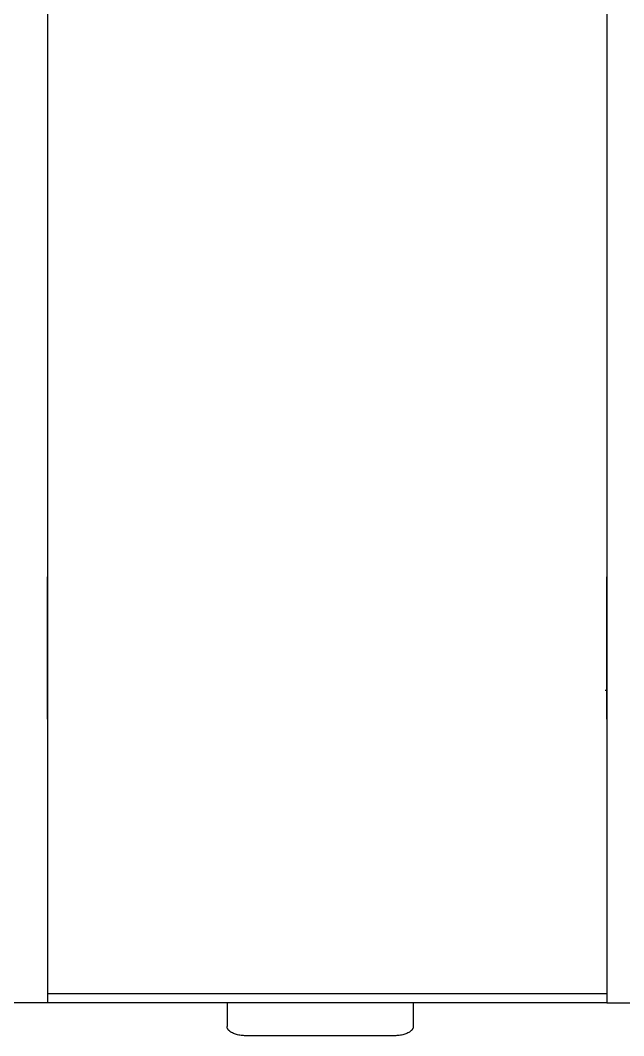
# Model space of a CAD drawing. Header units: millimetres. Extents: x 3429 to 24139, y -631 to 9878.
# Drawn here: x 9255.7 to 9320.4, y 3429.1 to 3538.1 of the extents above; entities that cross this region are included whole.
import ezdxf

# ---------------------------------------------------------------- set-up
doc = ezdxf.new("R2010")
doc.units = ezdxf.units.MM
doc.layers.add('multid_gorunus_3', color=23, linetype='Continuous', lineweight=13)
doc.layers.add('multid_gorunus_4', color=15, linetype='Continuous', lineweight=9)

# ---------------------------------------------------------------- blocks, each defined once
blk = doc.blocks.new('grup-2')
at = {"layer": 'multid_gorunus_3', "lineweight": -3}
for points, knots in [([(1983.93, 6217.14), (1983.93, 6216.15), (1983.93, 6213.76), (1983.93, 6208.96), (1983.93, 6202.87), (1983.93, 6195.49), (1983.93, 6186.84), (1983.93, 6176.97), (1983.93, 6165.97), (1983.93, 6153.94), (1983.93, 6141.02), (1983.93, 6127.37), (1983.93, 6113.14), (1983.93, 6098.5), (1983.93, 6083.65), (1983.93, 6068.74), (1983.93, 6053.94), (1983.93, 6039.26), (1983.93, 6024.58), (1983.93, 6005.78), (1983.93, 5990.87), (1983.93, 5976.02), (1983.93, 5961.39), (1983.93, 5947.16), (1983.93, 5933.5), (1983.93, 5920.58), (1983.93, 5947.23), (1983.93, 5936.23), (1983.93, 5926.36), (1983.93, 5917.71), (1983.93, 5910.33), (1983.93, 5904.24), (1983.93, 5899.43), (1983.93, 5897.04), (1983.93, 5896.05)], [200, 200, 200, 200, 215.285175, 230.934783, 246.910875, 263.16962, 279.661789, 296.333468, 313.127007, 329.982146, 346.837285, 363.630824, 380.302503, 396.794672, 413.053417, 429.029509, 444.679117, 459.964292, 475.249467, 490.899075, 506.875167, 523.133912, 539.62608, 556.29776, 573.091299, 589.946438, 606.801576, 623.595115, 640.266795, 656.758963, 673.017709, 688.9938, 704.643409, 719.928583, 719.928583, 719.928583, 719.928583]), ([(2043.98, 6217.14), (2043.98, 6216.15), (2043.98, 6213.76), (2043.98, 6208.96), (2043.98, 6202.87), (2043.98, 6195.49), (2043.98, 6186.84), (2043.98, 6176.97), (2043.98, 6165.97), (2043.98, 6153.94), (2043.98, 6141.02), (2043.98, 6127.37), (2043.98, 6113.14), (2043.98, 6098.5), (2043.98, 6083.65), (2043.98, 6068.74), (2043.98, 6053.94), (2043.98, 6039.26), (2043.98, 6024.58), (2043.98, 6005.78), (2043.98, 5990.87), (2043.98, 5976.02), (2043.98, 5961.39), (2043.98, 5947.16), (2043.98, 5933.5), (2043.98, 5920.58), (2043.98, 5947.23), (2043.98, 5936.23), (2043.98, 5926.36), (2043.98, 5917.71), (2043.98, 5910.33), (2043.98, 5904.24), (2043.98, 5899.43), (2043.98, 5897.04), (2043.98, 5896.05)], [200, 200, 200, 200, 215.285175, 230.934783, 246.910875, 263.16962, 279.661789, 296.333468, 313.127007, 329.982146, 346.837285, 363.630824, 380.302503, 396.794672, 413.053417, 429.029509, 444.679117, 459.964292, 475.249467, 490.899075, 506.875167, 523.133912, 539.62608, 556.29776, 573.091299, 589.946438, 606.801576, 623.595115, 640.266795, 656.758963, 673.017709, 688.9938, 704.643409, 719.928583, 719.928583, 719.928583, 719.928583]), ([(1983.93, 5896.05), (1983.51, 5896.05), (1982.89, 5896.05), (1982.05, 5896.05), (1981.43, 5896.05), (1980.8, 5896.05), (1979.97, 5896.05), (1979.34, 5896.05), (1978.93, 5896.05)], [0, 0, 0, 0, 0.75, 1.125, 1.5, 1.875, 2.25, 3, 3, 3, 3]), ([(2043.98, 5896.05), (2044.4, 5896.05), (2045.02, 5896.05), (2045.86, 5896.05), (2046.48, 5896.05), (2047.11, 5896.05), (2047.94, 5896.05), (2048.56, 5896.05), (2048.98, 5896.05)], [0, 0, 0, 0, 0.75, 1.125, 1.5, 1.875, 2.25, 3, 3, 3, 3])]:
    blk.add_open_spline(points, degree=3, knots=knots, dxfattribs=at)
for points in [[(1983.93, 5897.06), (2013.95, 5897.06), (2043.98, 5897.06)], [(2043.98, 5896.05), (2013.95, 5896.05), (1983.93, 5896.05)], [(2003.2, 5896.05), (2003.2, 5894.79), (2003.2, 5893.53)], [(2023.2, 5896.05), (2023.2, 5894.79), (2023.2, 5893.53)], [(2021.2, 5892.53), (2013.2, 5892.53), (2005.2, 5892.53)]]:
    blk.add_open_spline(points, degree=2, dxfattribs=at)
for points in [[(2005.2, 5892.53), (2003.2, 5892.53), (2003.2, 5893.53)], [(2023.2, 5893.53), (2023.2, 5892.53), (2021.2, 5892.53)]]:
    blk.add_rational_spline(points, [1, 0.707106781187, 1], degree=2, dxfattribs=at)
at = {"layer": 'multid_gorunus_4', "lineweight": -3}
blk.add_open_spline([(2043.81, 5929.65), (2043.85, 5929.64), (2043.9, 5929.63), (2043.94, 5929.63), (2043.98, 5929.63)], degree=2, knots=[43, 43, 43, 44, 44, 44.996855, 44.996855, 44.996855], dxfattribs=at)

msp = doc.modelspace()

# ---------------------------------------------------------------- block references
msp.add_blockref('grup-2', (7274.642, -2463.465))

doc.saveas('drawing.dxf')
